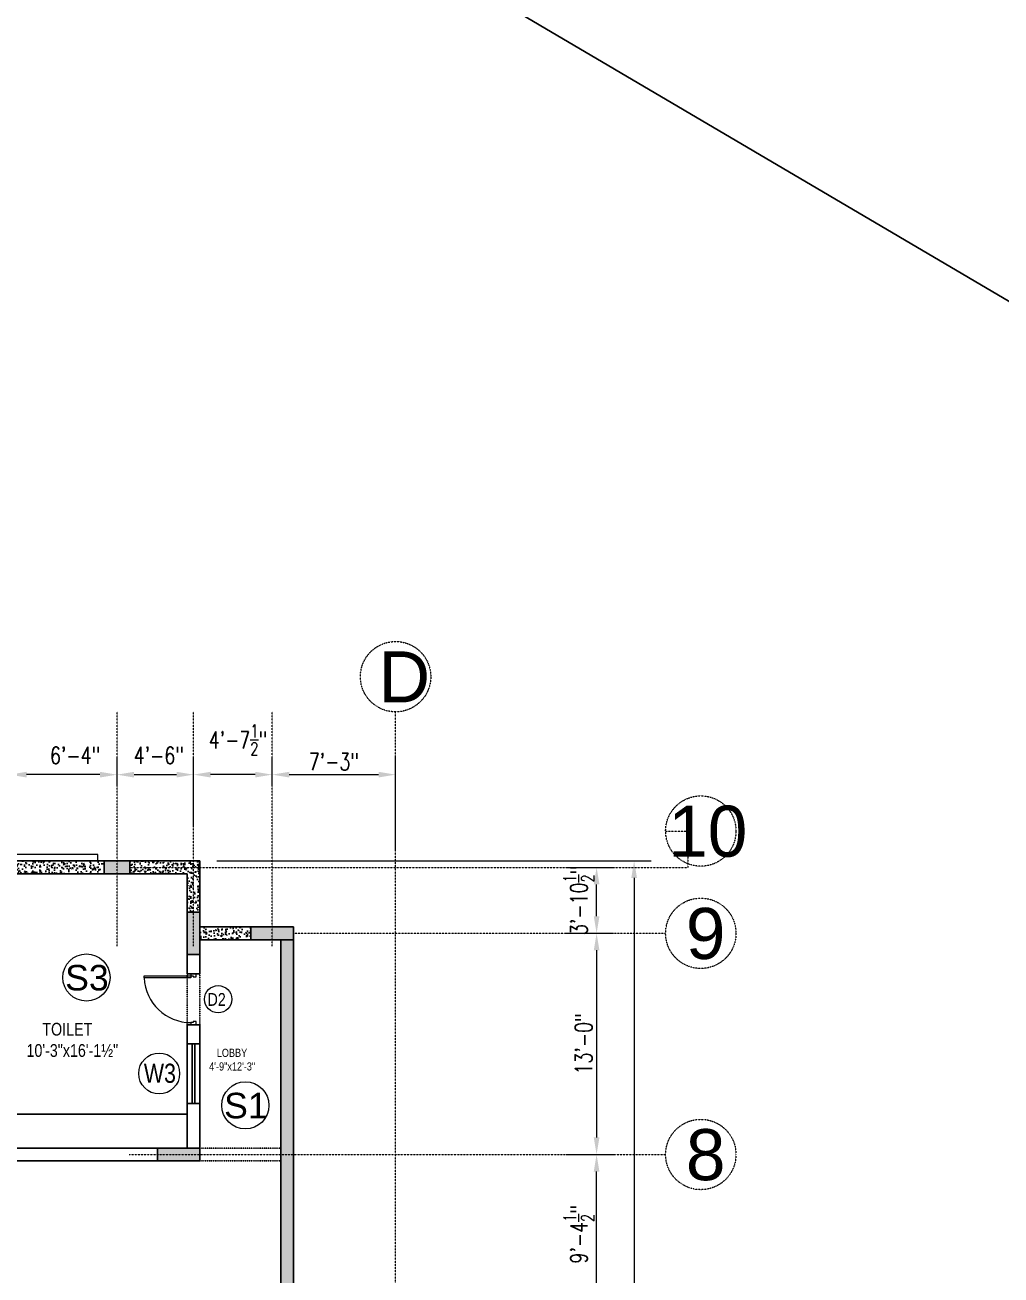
# Model space of a CAD drawing. Header units: inches. Extents: x -110725 to 51121, y 8404 to 44825.
# Drawn here: x -60421 to -59733, y 23431 to 24312 of the extents above; entities that cross this region are included whole.
import ezdxf

# ---------------------------------------------------------------- set-up
doc = ezdxf.new("R2010")
doc.units = ezdxf.units.IN
doc.header["$LTSCALE"] = 0.1
doc.header["$MEASUREMENT"] = 0
doc.linetypes.add('CENTER', pattern=[2, 1.25, -0.25, 0.25, -0.25])
doc.linetypes.add('DASHED', pattern=[0.75, 0.5, -0.25])
doc.layers.get('0').update_dxf_attribs({"color": 1, "lineweight": 0})
doc.layers.get('Defpoints').update_dxf_attribs({"lineweight": 0})
for name, color, linetype in [('building', 6, 'Continuous'), ('COL', 6, 'Continuous'), ('Column Hatch', 7, 'Continuous'), ('GF', 1, 'Continuous'), ('GFW', 5, 'Continuous')]:
    doc.layers.add(name, color=color, linetype=linetype)
for name, color, linetype, lineweight in [('dim', 252, 'Continuous', 0), ('DOOR', 32, 'Continuous', 0), ('GRID', 8, 'CENTER', 0), ('terj block plan', 30, 'Continuous', 0), ('TEXT', 3, 'Continuous', 0)]:
    doc.layers.add(name, color=color, linetype=linetype, lineweight=lineweight)
doc.styles.add('ATIF', font='arial.ttf')
doc.styles.add('ROMANS', font='arial.ttf', dxfattribs={"width": 0.8, "height": 15})
doc.styles.add('WORKING', font='romans.shx', dxfattribs={"width": 0.75})
doc.dimstyles.new('1-8', dxfattribs={"dimtxt": 6, "dimasz": 6, "dimexe": 3, "dimexo": 1, "dimgap": 2, "dimtad": 1, "dimdec": 1, "dimzin": 3, "dimdsep": 46, "dimlunit": 4, "dimtxsty": 'WORKING', "dimcen": 2, "dimdle": 3, "dimadec": 0, "dimazin": 0, "dimtfac": 0.75, "dimtdec": 1, "dimtofl": 0, "dimtmove": 1, "dimatfit": 0, "dimfxl": 4, "dimtolj": 1, "dimtzin": 0, "dimlwd": -1, "dimlwe": -1, "dimarcsym": 1})
pattern_1 = [(50, (-288339.702, -27914.9043), (7.17260183, -0.62752135), [0.75, -8.25]), (355, (-288339.702, -27914.904), (-1.38751334, 7.52192134), [0.6, -6.6]), (100.4514, (-288339.104, -27914.9566), (5.78509382, 6.89439542), [0.6374019, -7.01142112]), (46.1842, (-288339.702, -27912.904), (10.6724105, -1.65519014), [1.125, -12.375]), (96.6356, (-288338.812, -27913.042), (9.34662706, 9.7411787), [0.9561029, -10.51713]), (351.1842, (-288339.702, -27912.904), (9.34661945, 9.741186), [0.9, -9.9]), (21, (-288338.702, -27913.4043), (5.96907052, -4.0261889), [0.75, -8.25]), (326, (-288338.702, -27913.404), (2.43315332, 7.25150045), [0.6, -6.6]), (71.4514, (-288338.2044, -27913.74), (8.40222629, 3.22530497), [0.6374019, -7.01142112]), (37.5, (-288339.7018, -27914.9043), (0.121598553, 3.328938538), [0, -6.52, 0, -6.7, 0, -6.625]), (7.5, (-288339.702, -27914.9043), (2.630695374, 3.94411712), [0, -3.82, 0, -6.37, 0, -2.525]), (327.5, (-288341.9318, -27914.9043), (5.338224362, -0.225548717), [0, -2.5, 0, -7.8, 0, -10.35]), (317.5, (-288342.932, -27914.9043), (5.83186169, 1.00104982), [0, -3.25, 0, -5.18, 0, -7.35])]

# ---------------------------------------------------------------- blocks, each defined once
blk = doc.blocks.new('*D2879')
at = {"layer": 'Defpoints', "color": 0, "transparency": 16777216}
for p in [(-60051.68, 23515.96), (-60018.24, 23515.96), (-60051.68, 23403.46)]:
    blk.add_point(p, dxfattribs=at)
at = {"layer": 'dim', "color": 0, "transparency": 16777216}
for p, q in [((-60039.68, 23515.96), (-60006.24, 23515.96)), ((-60018.24, 23415.46), (-60018.24, 23503.96)), ((-60039.68, 23403.46), (-60006.24, 23403.46))]:
    blk.add_line(p, q, dxfattribs=at)
for points in [[(-60020.24, 23503.96), (-60016.24, 23503.96), (-60018.24, 23515.96)], [(-60020.24, 23415.46), (-60016.24, 23415.46), (-60018.24, 23403.46)]]:
    blk.add_solid(points, dxfattribs=at)
at = {"layer": 'dim', "color": 0, "transparency": 16777216, "insert": (-60030.74, 23459.71), "char_height": 12, "attachment_point": 5, "rotation": 90, "style": 'WORKING'}
blk.add_mtext('\\A1;9\'-4{\\H0.75x;\\S1/2;}"', dxfattribs=at)
blk = doc.blocks.new('*D2880')
at = {"layer": 'Defpoints', "color": 0, "transparency": 16777216}
for p in [(-60298.04, 23722.96), (-60057.29, 21861.42), (-59991.76, 21861.42)]:
    blk.add_point(p, dxfattribs=at)
at = {"layer": 'dim', "color": 0, "transparency": 16777216}
for p, q in [((-60286.04, 23722.96), (-59979.76, 23722.96)), ((-59991.76, 23710.96), (-59991.76, 21873.42)), ((-60045.29, 21861.42), (-59979.76, 21861.42))]:
    blk.add_line(p, q, dxfattribs=at)
for points in [[(-59993.76, 23710.96), (-59989.76, 23710.96), (-59991.76, 23722.96)], [(-59993.76, 21873.42), (-59989.76, 21873.42), (-59991.76, 21861.42)]]:
    blk.add_solid(points, dxfattribs=at)
at = {"layer": 'dim', "color": 0, "transparency": 16777216, "insert": (-60004.26, 22792.19), "char_height": 12, "attachment_point": 5, "rotation": 90, "style": 'WORKING'}
blk.add_mtext('\\A1;155\'-1{\\H0.75x;\\S1/2;}"', dxfattribs=at)
blk = doc.blocks.new('D2')
for p, q in [((-3, 34.85), (-1.5, 34.85)), ((-3, 1.85), (-3, 34.85)), ((-1.5, 34.85), (-1.5, 1.85)), ((-34.5, 1.88), (-36, 1.88)), ((-36, 1.88), (-36, -1.88)), ((-34.5, 0.38), (-34.5, 1.88)), ((-33.75, 0.38), (-34.5, 0.38)), ((-33.75, -1.88), (-33.75, 0.38)), ((-1.5, 1.85), (-3, 1.85)), ((-2.25, 0.38), (-2.25, -1.88)), ((-1.5, 0.38), (-2.25, 0.38)), ((0, 1.88), (-1.5, 1.88)), ((-1.5, 1.88), (-1.5, 0.38)), ((0, -1.88), (0, 1.88)), ((-36, -1.88), (-33.75, -1.88)), ((-2.25, -1.88), (0, -1.88))]:
    blk.add_line(p, q)
blk.add_arc((-1.5, 1.88), 33, 92.60525, 180)
blk = doc.blocks.new('*D2884')
at = {"layer": 'Defpoints', "color": 0, "transparency": 16777216}
for p in [(-60051.68, 23671.97), (-60051.68, 23515.96), (-60018.24, 23515.96)]:
    blk.add_point(p, dxfattribs=at)
at = {"layer": 'dim', "color": 0, "transparency": 16777216}
for p, q in [((-60039.68, 23671.97), (-60006.24, 23671.97)), ((-60018.24, 23659.97), (-60018.24, 23527.96)), ((-60039.68, 23515.96), (-60006.24, 23515.96))]:
    blk.add_line(p, q, dxfattribs=at)
for points in [[(-60020.24, 23659.97), (-60016.24, 23659.97), (-60018.24, 23671.97)], [(-60020.24, 23527.96), (-60016.24, 23527.96), (-60018.24, 23515.96)]]:
    blk.add_solid(points, dxfattribs=at)
at = {"layer": 'dim', "color": 0, "transparency": 16777216, "insert": (-60027.38, 23593.97), "char_height": 12, "attachment_point": 5, "rotation": 90, "style": 'WORKING'}
blk.add_mtext('\\A1;13\'-0"', dxfattribs=at)
blk = doc.blocks.new('*D2885')
at = {"layer": 'Defpoints', "color": 0, "transparency": 16777216}
for p in [(-60051.68, 23718.46), (-60018.24, 23718.46), (-60051.68, 23671.97)]:
    blk.add_point(p, dxfattribs=at)
at = {"layer": 'dim', "color": 0, "transparency": 16777216}
for p, q in [((-60039.68, 23718.46), (-60006.24, 23718.46)), ((-60018.24, 23683.97), (-60018.24, 23706.46)), ((-60039.68, 23671.97), (-60006.24, 23671.97))]:
    blk.add_line(p, q, dxfattribs=at)
for points in [[(-60020.24, 23706.46), (-60016.24, 23706.46), (-60018.24, 23718.46)], [(-60020.24, 23683.97), (-60016.24, 23683.97), (-60018.24, 23671.97)]]:
    blk.add_solid(points, dxfattribs=at)
at = {"layer": 'dim', "color": 0, "transparency": 16777216, "insert": (-60030.74, 23695.21), "char_height": 12, "attachment_point": 5, "rotation": 90, "style": 'WORKING'}
blk.add_mtext('\\A1;3\'-10{\\H0.75x;\\S1/2;}"', dxfattribs=at)
blk = doc.blocks.new('*D2914')
at = {"layer": 'Defpoints', "color": 0, "transparency": 16777216}
for p in [(-60160.04, 23783.84), (-60247.05, 23763.45), (-60160.04, 23718.46)]:
    blk.add_point(p, dxfattribs=at)
at = {"layer": 'dim', "color": 0, "transparency": 16777216}
for p, q in [((-60247.05, 23775.45), (-60247.05, 23795.84)), ((-60160.04, 23730.46), (-60160.04, 23795.84)), ((-60235.05, 23783.84), (-60172.04, 23783.84))]:
    blk.add_line(p, q, dxfattribs=at)
for points in [[(-60235.05, 23785.84), (-60235.05, 23781.84), (-60247.05, 23783.84)], [(-60172.04, 23785.84), (-60172.04, 23781.84), (-60160.04, 23783.84)]]:
    blk.add_solid(points, dxfattribs=at)
at = {"layer": 'dim', "color": 0, "transparency": 16777216, "insert": (-60203.54, 23792.98), "char_height": 12, "attachment_point": 5, "style": 'WORKING'}
blk.add_mtext('\\A1;7\'-3"', dxfattribs=at)
blk = doc.blocks.new('*D2915')
at = {"layer": 'Defpoints', "color": 0, "transparency": 16777216}
for p in [(-60302.54, 23783.84), (-60247.05, 23763.45), (-60302.54, 23734.75)]:
    blk.add_point(p, dxfattribs=at)
at = {"layer": 'dim', "color": 0, "transparency": 16777216}
for p, q in [((-60302.54, 23746.75), (-60302.54, 23795.84)), ((-60247.05, 23775.45), (-60247.05, 23795.84)), ((-60259.05, 23783.84), (-60290.54, 23783.84))]:
    blk.add_line(p, q, dxfattribs=at)
for points in [[(-60290.54, 23785.84), (-60290.54, 23781.84), (-60302.54, 23783.84)], [(-60259.05, 23785.84), (-60259.05, 23781.84), (-60247.05, 23783.84)]]:
    blk.add_solid(points, dxfattribs=at)
at = {"layer": 'dim', "color": 0, "transparency": 16777216, "insert": (-60271.19, 23808.34), "char_height": 12, "attachment_point": 5, "style": 'WORKING'}
blk.add_mtext('\\A1;4\'-7{\\H0.75x;\\S1/2;}"', dxfattribs=at)
blk = doc.blocks.new('*D2916')
at = {"layer": 'Defpoints', "color": 0, "transparency": 16777216}
for p in [(-60302.54, 23783.84), (-60356.54, 23763.45), (-60302.54, 23734.75)]:
    blk.add_point(p, dxfattribs=at)
at = {"layer": 'dim', "color": 0, "transparency": 16777216}
for p, q in [((-60356.54, 23775.45), (-60356.54, 23795.84)), ((-60302.54, 23746.75), (-60302.54, 23795.84)), ((-60344.54, 23783.84), (-60314.54, 23783.84))]:
    blk.add_line(p, q, dxfattribs=at)
for points in [[(-60344.54, 23785.84), (-60344.54, 23781.84), (-60356.54, 23783.84)], [(-60314.54, 23785.84), (-60314.54, 23781.84), (-60302.54, 23783.84)]]:
    blk.add_solid(points, dxfattribs=at)
at = {"layer": 'dim', "color": 0, "transparency": 16777216, "insert": (-60327.01, 23797.35), "char_height": 12, "attachment_point": 5, "style": 'WORKING'}
blk.add_mtext('\\A1;4\'-6"', dxfattribs=at)
blk = doc.blocks.new('*D2917')
at = {"layer": 'Defpoints', "color": 0, "transparency": 16777216}
for p in [(-60432.29, 23783.84), (-60432.29, 23774.45), (-60356.54, 23763.45)]:
    blk.add_point(p, dxfattribs=at)
at = {"layer": 'dim', "color": 0, "transparency": 16777216}
for p, q in [((-60432.29, 23786.45), (-60432.29, 23795.84)), ((-60356.54, 23775.45), (-60356.54, 23795.84)), ((-60368.54, 23783.84), (-60420.29, 23783.84))]:
    blk.add_line(p, q, dxfattribs=at)
for points in [[(-60420.29, 23785.84), (-60420.29, 23781.84), (-60432.29, 23783.84)], [(-60368.54, 23785.84), (-60368.54, 23781.84), (-60356.54, 23783.84)]]:
    blk.add_solid(points, dxfattribs=at)
at = {"layer": 'dim', "color": 0, "transparency": 16777216, "insert": (-60386.07, 23797.35), "char_height": 12, "attachment_point": 5, "style": 'WORKING'}
blk.add_mtext('\\A1;6\'-4"', dxfattribs=at)

msp = doc.modelspace()

# ---------------------------------------------------------------- hatches: boundary and pattern name
at = {"layer": 'Column Hatch'}
h = msp.add_hatch(color=256, dxfattribs=at)
h.dxf.hatch_style = 1
h.paths.add_polyline_path([(-60347.53696, 23722.95994), (-60365.543, 23722.95994), (-60365.543, 23713.95994), (-60347.53696, 23713.95994)])
h = msp.add_hatch(color=256, dxfattribs=at)
h.dxf.hatch_style = 1
h.paths.add_polyline_path([(-60307.043, 23656.9645), (-60307.043, 23686.97054), (-60298.043, 23686.97054), (-60298.043, 23656.9645)])
h = msp.add_hatch(color=256, dxfattribs=at)
h.dxf.hatch_style = 1
h.paths.add_polyline_path([(-60232.043, 23676.46752), (-60262.04905, 23676.46752), (-60262.04905, 23667.46752), (-60232.043, 23667.46752)])
h = msp.add_hatch(color=256, dxfattribs=at)
h.dxf.hatch_style = 1
h.paths.add_polyline_path([(-60328.04905, 23520.4645), (-60298.043, 23520.4645), (-60298.043, 23511.4645), (-60328.04905, 23511.4645)])
h = msp.add_hatch(color=256, dxfattribs=at)
h.dxf.hatch_style = 1
h.paths.add_polyline_path([(-60328.04905, 23520.4645), (-60298.043, 23520.4645), (-60298.043, 23511.4645), (-60328.04905, 23511.4645)])
at = {"layer": 'GF'}
h = msp.add_hatch(dxfattribs=at)
h.set_pattern_fill('AR-CONC', color=252, style=0)
h.set_pattern_definition(pattern_1)
h.paths.add_polyline_path([(-60365.543, 23722.9645), (-60432.293, 23722.9645), (-60432.293, 23713.95994), (-60365.543, 23713.95994)])
h = msp.add_hatch(dxfattribs=at)
h.set_pattern_fill('AR-CONC', color=252, style=0)
h.set_pattern_definition(pattern_1)
h.paths.add_polyline_path([(-60262.04905, 23676.46752), (-60298.043, 23676.46752), (-60298.043, 23667.46752), (-60262.04905, 23667.46752)])
h.paths.add_polyline_path([(-60298.043, 23722.95994), (-60347.53696, 23722.95994), (-60347.53696, 23713.95994), (-60307.043, 23713.95994), (-60307.043, 23686.97054), (-60298.043, 23686.97054)])
h = msp.add_hatch(dxfattribs=at)
h.set_pattern_fill('AR-CONC', color=252, style=0)
h.set_pattern_definition(pattern_1)
h.paths.add_polyline_path([(-60172.043, 23415.4645), (-60232.043, 23415.4645), (-60232.043, 23667.46752), (-60241.043, 23667.46752), (-60241.043, 23406.4645), (-60172.043, 23406.4645)])

# ---------------------------------------------------------------- linework, layer by layer
at = {"layer": 'building', "linetype": 'Continuous', "elevation": 1.07221}
msp.add_lwpolyline([(-67290.79351, 20306.54046), (-67349.00061, 20691.55207), (-67353.35831, 20787.09078), (-63899.11011, 26306.46684), (-63590.83053, 26390.86365), (-57533.64826, 22826.982), (-53931.72373, 20595.17907), (-53992.32589, 20283.36427), (-67290.79351, 20306.54046)], dxfattribs=at)
at = {"layer": 'COL', "linetype": 'Continuous'}
for points in [[(-60347.53696, 23722.95994), (-60365.543, 23722.95994), (-60365.543, 23713.95994), (-60347.53696, 23713.95994)], [(-60307.043, 23656.9645), (-60307.043, 23686.97054), (-60298.043, 23686.97054), (-60298.043, 23656.9645)], [(-60232.043, 23676.46752), (-60262.04905, 23676.46752), (-60262.04905, 23667.46752), (-60232.043, 23667.46752)], [(-60328.04905, 23520.4645), (-60298.043, 23520.4645), (-60298.043, 23511.4645), (-60328.04905, 23511.4645)], [(-60328.04905, 23520.4645), (-60298.043, 23520.4645), (-60298.043, 23511.4645), (-60328.04905, 23511.4645)], [(-60328.04905, 23520.4645), (-60298.043, 23520.4645), (-60298.043, 23511.4645), (-60328.04905, 23511.4645)], [(-60328.04905, 23520.4645), (-60298.043, 23520.4645), (-60298.043, 23511.4645), (-60328.04905, 23511.4645)]]:
    msp.add_lwpolyline(points, close=True, dxfattribs=at)
at = {"layer": 'GF'}
for p, q in [((-60518.543, 23722.9645), (-60365.543, 23722.9645)), ((-60347.53696, 23722.95994), (-60298.043, 23722.95994)), ((-60298.043, 23686.9645), (-60298.043, 23722.95994)), ((-60365.543, 23713.95994), (-60509.543, 23713.95994)), ((-60347.53696, 23713.95994), (-60307.043, 23713.95994)), ((-60307.043, 23686.9645), (-60307.043, 23713.95994)), ((-60298.043, 23686.95994), (-60307.043, 23686.95994)), ((-60298.043, 23686.95994), (-60307.043, 23686.95994)), ((-60298.043, 23676.46752), (-60262.04905, 23676.46752)), ((-60298.043, 23667.46752), (-60262.04905, 23667.46752)), ((-60241.043, 23667.46752), (-60241.043, 23406.4645)), ((-60232.043, 23667.46752), (-60232.043, 23415.4645)), ((-60307.043, 23656.9645), (-60307.043, 23643.4645)), ((-60298.043, 23656.9645), (-60298.043, 23643.4645)), ((-60298.043, 23656.9645), (-60298.043, 23643.4645)), ((-60298.043, 23643.4645), (-60307.043, 23643.4645)), ((-60307.043, 23607.4645), (-60298.043, 23607.4645)), ((-60307.043, 23607.4645), (-60307.043, 23593.9645)), ((-60298.043, 23607.4645), (-60298.043, 23593.9645)), ((-60298.043, 23607.4645), (-60298.043, 23593.9645)), ((-60307.043, 23593.9645), (-60298.043, 23593.9645)), ((-60307.043, 23551.9645), (-60307.043, 23520.4645)), ((-60307.043, 23551.9645), (-60298.043, 23551.9645)), ((-60298.043, 23551.9645), (-60298.043, 23511.4645)), ((-60298.043, 23551.9645), (-60298.043, 23511.4645)), ((-60430.043, 23520.4645), (-60307.043, 23520.4645)), ((-60586.043, 23511.4645), (-60298.043, 23511.4645))]:
    msp.add_line(p, q, dxfattribs=at)
at = {"layer": 'GFW', "linetype": 'DASHED'}
for p, q in [((-60307.043, 23607.4645), (-60307.043, 23643.4645)), ((-60298.043, 23607.4645), (-60298.043, 23643.4645)), ((-60298.043, 23520.4645), (-60241.043, 23520.4645)), ((-60298.043, 23511.4645), (-60241.043, 23511.4645))]:
    msp.add_line(p, q, dxfattribs=at)
at = {"layer": 'GFW'}
for p, q in [((-60307.043, 23593.9645), (-60307.043, 23551.9645)), ((-60303.543, 23593.9645), (-60303.543, 23551.9645)), ((-60301.543, 23593.9645), (-60301.543, 23551.9645)), ((-60298.043, 23551.9645), (-60298.043, 23593.9645)), ((-60430.043, 23544.4645), (-60307.043, 23544.4645))]:
    msp.add_line(p, q, dxfattribs=at)
at = {"layer": 'GRID'}
for p, q in [((-60356.53998, 23662.96906), (-60356.53998, 23828.10564)), ((-60302.543, 23662.96906), (-60302.543, 23828.10564)), ((-60247.04602, 23662.96906), (-60247.04602, 23828.10564)), ((-60160.043, 23415.4645), (-60160.043, 23828.10564)), ((-59969.54205, 23744.05899), (-59953.83053, 23744.05899)), ((-59953.83053, 23744.05899), (-59953.83053, 23718.45994)), ((-60347.53696, 23718.45994), (-59953.83053, 23718.45994)), ((-60232.043, 23671.96752), (-59969.54205, 23671.96752)), ((-60347.89724, 23515.9645), (-59969.54205, 23515.9645))]:
    msp.add_line(p, q, dxfattribs=at)
for centre in [(-60160.043, 23852.91659), (-59944.7311, 23744.05899), (-59944.7311, 23671.96752), (-59944.7311, 23515.9645)]:
    msp.add_circle(centre, 24.81095, dxfattribs=at)
at = {"layer": 'terj block plan', "linetype": 'Continuous'}
msp.add_lwpolyline([(-60232.043, 23415.4645), (-60232.043, 23676.46752), (-60298.043, 23676.46752), (-60298.043, 23722.9645), (-60370.043, 23722.9645), (-60370.04335, 23727.48036), (-60514.043, 23727.48036)], dxfattribs=at)
at = {"layer": 'TEXT'}
for centre in [(-60378.11075, 23640.79602), (-60265.99548, 23550.62998)]:
    msp.add_circle(centre, 16.6286, dxfattribs=at)
at = {"layer": 'TEXT', "linetype": 'Continuous'}
for centre, radius in [((-60285.143, 23625.43227), 9.61771), ((-60326.80616, 23573.08626), 14.42656)]:
    msp.add_circle(centre, radius, dxfattribs=at)

# ---------------------------------------------------------------- block references
at = {"layer": 'DOOR', "rotation": 90.00000000047643}
msp.add_blockref('D2', (-60302.543, 23643.4645), dxfattribs=at)

# ---------------------------------------------------------------- texts
at = {"layer": 'TEXT', "linetype": 'Continuous', "style": 'ROMANS', "width": 0.8}
for s, height, p in [('D2', 9, (-60292.68736, 23620.80618)), ('W3', 13.5, (-60337.60392, 23566.52539))]:
    msp.add_text(s, height=height, dxfattribs=at).set_placement(p)
at = {"layer": 'TEXT', "attachment_point": 1}
for s, width, gutter_width, insert, char_height, style in [('D', 30.9854961, 15, (-60171.98015, 23870.80776), 36, 'ATIF'), ('10', 30.9854961, 15, (-59967.8181, 23761.95016), 36, 'ATIF'), ('9', 30.9854961, 15, (-59955.28912, 23689.85869), 36, 'ATIF'), ('S3', 29.5717298, 15, (-60393.13404, 23649.64756), 18, 'ATIF'), ('{\\fArial CYR|b0|i0|c0|p34;    TOILET\\fArial CYR|b0|i0|c204|p34;\\P\\fArial CYR|b0|i0|c0|p34;10\\fArial CYR|b0|i0|c204|p34;\'-\\fArial CYR|b0|i0|c0|p34;3\\fArial CYR|b0|i0|c204|p34;"\\fArial CYR|b0|i0|c0|p34;x16\\fArial CYR|b0|i0|c204|p34;\'-\\fArial CYR|b0|i0|c0|p34;1½\\fArial CYR|b0|i0|c204|p34;"}', 1135.5, 30, (-60420.36748, 23608.81714), 9, 'ROMANS'), ('{\\fArial CYR|b0|i0|c0|p34;   LOBBY\\P4\\fArial CYR|b0|i0|c204|p34;\'-\\fArial CYR|b0|i0|c0|p34;9\\fArial CYR|b0|i0|c204|p34;"\\fArial CYR|b0|i0|c0|p34;x12\\fArial CYR|b0|i0|c204|p34;\'-\\fArial CYR|b0|i0|c0|p34;3\\fArial CYR|b0|i0|c204|p34;"}', 1135.5, 30, (-60291.53414, 23590.55713), 5.76, 'ROMANS'), ('S1', 29.5717298, 15, (-60281.01877, 23559.48152), 18, 'ATIF'), ('8', 30.9854961, 15, (-59955.28912, 23533.85567), 36, 'ATIF')]:
    msp.add_mtext_dynamic_manual_height_columns(s, width=width, gutter_width=gutter_width, heights=[0], dxfattribs=dict(at, insert=insert, char_height=char_height, style=style))

# ---------------------------------------------------------------- dimensions: what is measured, and where the dimension line sits
at = {"layer": 'dim'}
for base, p1, p2, angle, picture, middle in [((-60302.543, 23783.83598), (-60247.04602, 23763.45433), (-60302.543, 23734.75357), 180, '*D2915', (-60271.19451, 23795.83598)), ((-60432.293, 23783.83598), (-60356.53998, 23763.45433), (-60432.293, 23774.44586), 180, '*D2917', (-60386.06927, 23788.2108)), ((-60018.23675, 23718.45994), (-60051.67539, 23671.96752), (-60051.67539, 23718.45994), 90, '*D2885', (-60018.23675, 23695.21373))]:
    dim = msp.add_linear_dim(base=base, p1=p1, p2=p2, angle=angle, dimstyle='1-8', override={"dimtxt": 12, "dimasz": 12, "dimexe": 12, "dimexo": 12, "dimtmove": 1, "dimfxl": 4}, dxfattribs=at)
    dim.commit()
    dim.dimension.update_dxf_attribs({"geometry": picture, "text_midpoint": middle, "dimtype": 160})
dim = msp.add_linear_dim(base=(-60302.543, 23783.83598), p1=(-60356.53998, 23763.45433), p2=(-60302.543, 23734.75357), dimstyle='1-8', override={"dimtxt": 12, "dimasz": 12, "dimexe": 12, "dimexo": 12, "dimtmove": 1, "dimfxl": 4}, dxfattribs=at)
dim.commit()
dim.dimension.update_dxf_attribs({"geometry": '*D2916', "text_midpoint": (-60327.01069, 23788.2108), "dimtype": 160})
dim = msp.add_linear_dim(base=(-60160.043, 23783.83598), p1=(-60247.04602, 23763.45433), p2=(-60160.043, 23718.45994), dimstyle='1-8', override={"dimtxt": 12, "dimasz": 12, "dimexe": 12, "dimexo": 12, "dimtmove": 1, "dimfxl": 4}, dxfattribs=at)
dim.commit()
dim.dimension.update_dxf_attribs({"geometry": '*D2914', "text_midpoint": (-60203.54451, 23792.97884)})
for base, p1, p2, angle, picture, middle in [((-59991.76285, 21861.41693), (-60298.043, 23722.9645), (-60057.29371, 21861.41693), 90, '*D2880', (-60004.26285, 22792.19071)), ((-60018.23675, 23515.9645), (-60051.67539, 23671.96752), (-60051.67539, 23515.9645), 270, '*D2884', (-60027.3796, 23593.96601)), ((-60018.23675, 23515.9645), (-60051.67539, 23403.4645), (-60051.67539, 23515.9645), 90, '*D2879', (-60030.73675, 23459.7145))]:
    dim = msp.add_linear_dim(base=base, p1=p1, p2=p2, angle=angle, dimstyle='1-8', override={"dimtxt": 12, "dimasz": 12, "dimexe": 12, "dimexo": 12, "dimtmove": 1, "dimfxl": 4}, dxfattribs=at)
    dim.commit()
    dim.dimension.update_dxf_attribs({"geometry": picture, "text_midpoint": middle})

doc.saveas('drawing.dxf')
